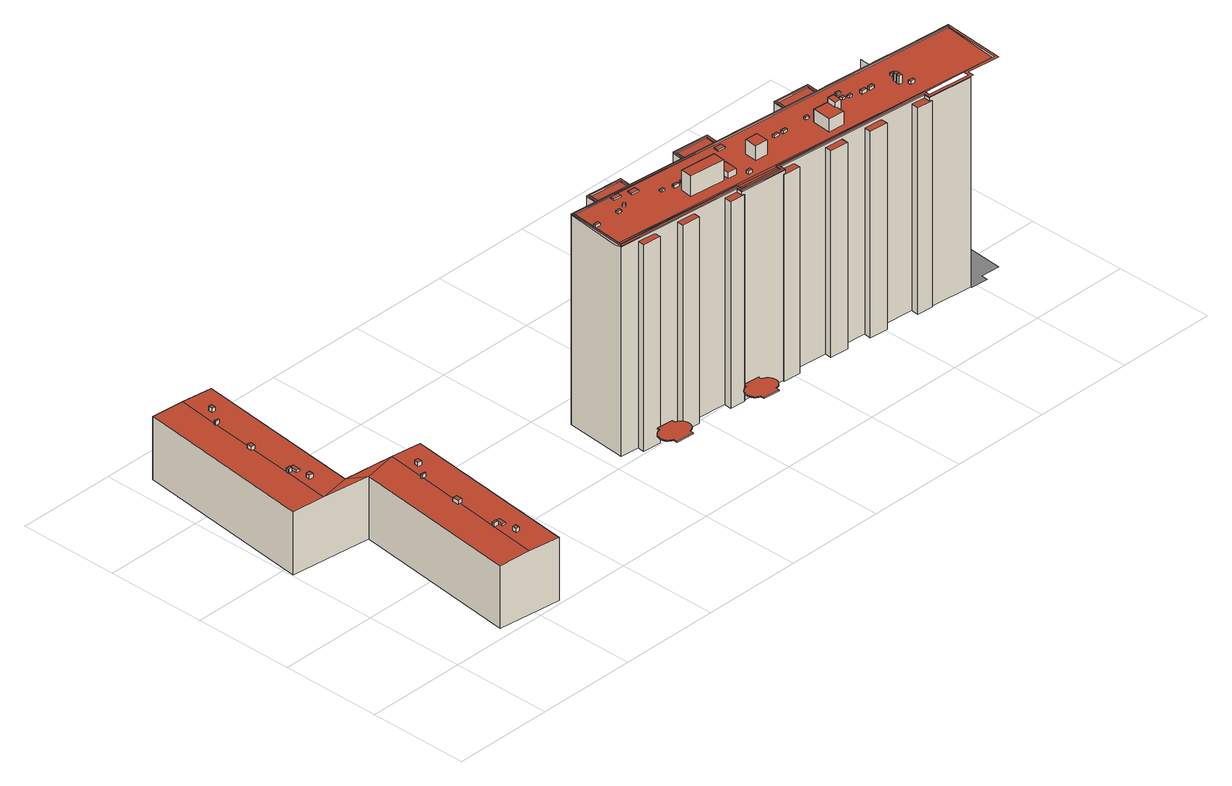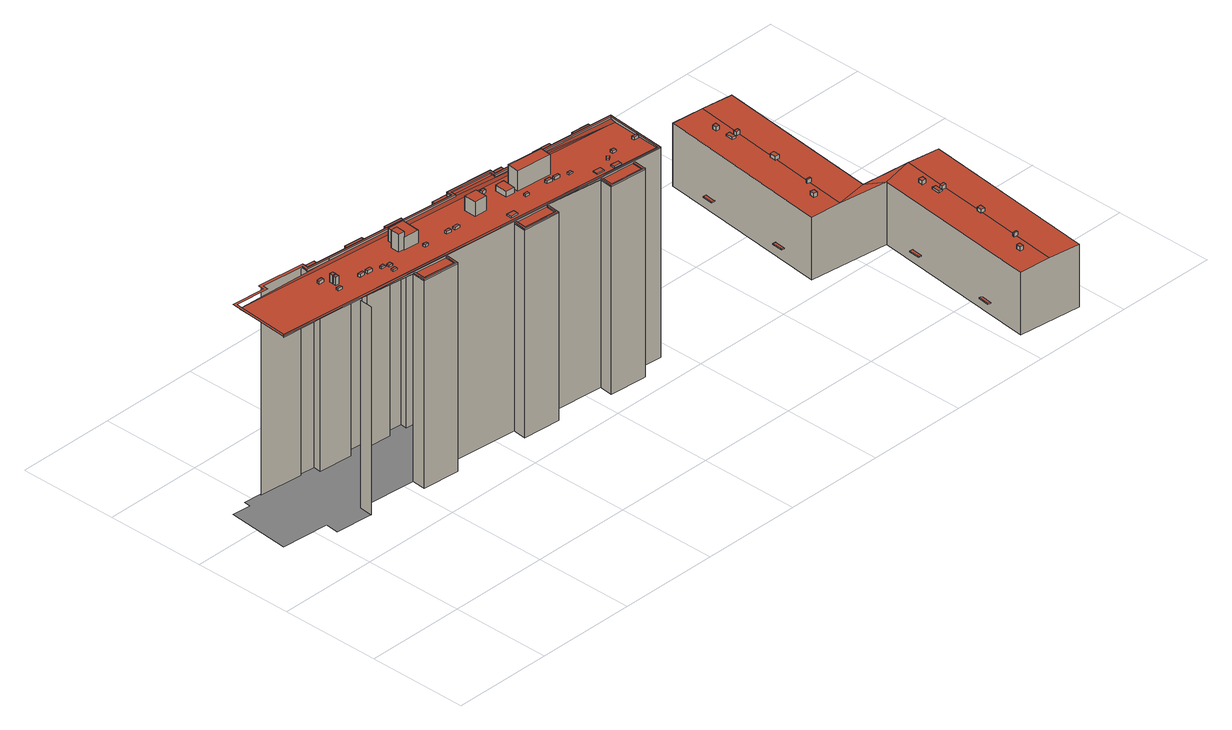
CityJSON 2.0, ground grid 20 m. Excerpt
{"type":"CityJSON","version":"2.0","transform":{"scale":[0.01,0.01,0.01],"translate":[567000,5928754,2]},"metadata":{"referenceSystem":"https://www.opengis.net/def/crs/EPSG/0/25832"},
"CityObjects":{
"building1":{"type":"Building","attributes":{"Grundfläche 2D":"930.406721","Grundhöhe NN":"2.456"},"children":["building1-1","building1-2","building1-3","building1-4","building1-5","building1-6","building1-7","building1-8","building1-9","building1-10","building1-11","building1-12","building1-13","building1-14","building1-15","building1-16"],"geometry":[{"type":"Solid","lod":"3","boundaries":[[[[0,1,2,3,4,5,6,7]],[[3,2,1,0,7,6,8,9]],[[10,4,3]],[[11,4,10]],[[12,13,14,15,11,10,16,17]],[[18,11,15,14,13,12,17,19]],[[8,6,5,20,21]],[[9,8,21,22]],[[10,3,9,22,23]],[[16,10,23,24]],[[19,17,16,24,25]],[[18,19,25,26]],[[4,11,18,26,27]],[[5,4,27,20]],[[27,26,25,24,23,22,21,20]]]],"semantics":{"surfaces":[{"type":"RoofSurface"},{"type":"WallSurface"},{"type":"GroundSurface"}],"values":[[0,0,0,0,0,0,1,1,1,1,1,1,1,1,2]]}}]},
"building1-1":{"type":"BuildingInstallation","parents":["building1"],"geometry":[{"type":"MultiSurface","lod":"3","boundaries":[[[28,29,30,31]],[[29,28,32,33]],[[33,34,30,29]],[[34,35,31,30]],[[35,32,28,31]]],"semantics":{"surfaces":[{"type":"RoofSurface"},{"type":"WallSurface"}],"values":[0,1,1,1,1]}}]},
"building1-2":{"type":"BuildingInstallation","parents":["building1"],"geometry":[{"type":"MultiSurface","lod":"3","boundaries":[[[36,37,38,39]],[[39,38,40,41]],[[36,39,41,42]],[[37,36,42,43]],[[38,37,43,40]]],"semantics":{"surfaces":[{"type":"RoofSurface"},{"type":"WallSurface"}],"values":[0,1,1,1,1]}}]},
"building1-3":{"type":"BuildingInstallation","parents":["building1"],"geometry":[{"type":"MultiSurface","lod":"3","boundaries":[[[44,45,46,47,48,49]],[[47,46,50,51]],[[49,48,47,51,1,52]],[[44,49,52,53]],[[53,2,45,44]],[[2,50,46,45]]],"semantics":{"surfaces":[{"type":"RoofSurface"},{"type":"WallSurface"}],"values":[0,1,1,1,1,1]}}]},
"building1-4":{"type":"BuildingInstallation","parents":["building1"],"geometry":[{"type":"MultiSurface","lod":"3","boundaries":[[[54,55,56,57]],[[54,57,58,59]],[[59,60,55,54]],[[56,55,60,61]],[[61,58,57,56]]],"semantics":{"surfaces":[{"type":"RoofSurface"},{"type":"WallSurface"}],"values":[0,1,1,1,1]}}]},
"building1-5":{"type":"BuildingInstallation","parents":["building1"],"geometry":[{"type":"MultiSurface","lod":"3","boundaries":[[[62,63,64,65]],[[65,64,66,67]],[[67,13,62,65]],[[13,68,63,62]],[[68,66,64,63]]],"semantics":{"surfaces":[{"type":"RoofSurface"},{"type":"WallSurface"}],"values":[0,1,1,1,1]}}]},
"building1-6":{"type":"BuildingInstallation","parents":["building1"],"geometry":[{"type":"MultiSurface","lod":"3","boundaries":[[[69,70,71,72]],[[72,71,73,74]],[[69,72,74,75]],[[70,69,75,76]],[[71,70,76,73]]],"semantics":{"surfaces":[{"type":"RoofSurface"},{"type":"WallSurface"}],"values":[0,1,1,1,1]}}]},
"building1-7":{"type":"BuildingInstallation","parents":["building1"],"geometry":[{"type":"MultiSurface","lod":"3","boundaries":[[[77,78,79,80]],[[78,77,81,82]],[[83,84,79,78,82]],[[80,79,84,85]],[[85,86,81,77,80]]],"semantics":{"surfaces":[{"type":"RoofSurface"},{"type":"WallSurface"}],"values":[0,1,1,1,1]}}]},
"building1-8":{"type":"BuildingInstallation","parents":["building1"],"geometry":[{"type":"MultiSurface","lod":"3","boundaries":[[[87,88,89,90,91]],[[89,88,92,93]],[[15,94,90,89,93]],[[91,90,94,95]],[[92,88,87,91,95,14]]],"semantics":{"surfaces":[{"type":"RoofSurface"},{"type":"WallSurface"}],"values":[0,1,1,1,1]}}]},
"building1-9":{"type":"BuildingInstallation","parents":["building1"],"geometry":[{"type":"MultiSurface","lod":"3","boundaries":[[[96,97,98,99]],[[99,98,100,101]],[[96,99,101,102]],[[97,96,102,103]],[[98,97,103,100]]],"semantics":{"surfaces":[{"type":"RoofSurface"},{"type":"WallSurface"}],"values":[0,1,1,1,1]}}]},
"building1-10":{"type":"BuildingInstallation","parents":["building1"],"geometry":[{"type":"MultiSurface","lod":"3","boundaries":[[[104,105,106,107]],[[108,109,110,105,104]],[[106,105,110,111]],[[111,7,112,107,106]],[[112,108,104,107]]],"semantics":{"surfaces":[{"type":"RoofSurface"},{"type":"WallSurface"}],"values":[0,1,1,1,1]}}]},
"building1-11":{"type":"BuildingInstallation","parents":["building1"],"geometry":[{"type":"MultiSurface","lod":"3","boundaries":[[[113,114,115,116,117]],[[115,114,113,118,0,119]],[[119,120,116,115]],[[121,117,116,120,122]],[[113,117,121,118]]],"semantics":{"surfaces":[{"type":"RoofSurface"},{"type":"WallSurface"}],"values":[0,1,1,1,1]}}]},
"building1-12":{"type":"BuildingInstallation","parents":["building1"],"geometry":[{"type":"MultiSurface","lod":"3","boundaries":[[[123,124,125,126]],[[126,125,127,128]],[[128,129,123,126]],[[129,130,124,123]],[[125,124,130,127]]],"semantics":{"surfaces":[{"type":"RoofSurface"},{"type":"WallSurface"}],"values":[0,1,1,1,1]}}]},
"building1-13":{"type":"BuildingInstallation","parents":["building1"],"geometry":[{"type":"MultiSurface","lod":"3","boundaries":[[[131,132,133,134]],[[135,136,133,132]],[[137,135,132,131]],[[136,138,134,133]],[[138,137,131,134]],[[135,137,138,136]]],"semantics":{"surfaces":[{"type":"RoofSurface"},{"type":"WallSurface"},{"type":"OuterCeilingSurface"}],"values":[0,1,1,1,1,2]}}]},
"building1-14":{"type":"BuildingInstallation","parents":["building1"],"geometry":[{"type":"MultiSurface","lod":"3","boundaries":[[[139,140,141,142]],[[143,144,141,140]],[[144,145,142,141]],[[145,146,139,142]],[[146,143,140,139]],[[143,146,145,144]]],"semantics":{"surfaces":[{"type":"RoofSurface"},{"type":"WallSurface"},{"type":"OuterCeilingSurface"}],"values":[0,1,1,1,1,2]}}]},
"building1-15":{"type":"BuildingInstallation","parents":["building1"],"geometry":[{"type":"MultiSurface","lod":"3","boundaries":[[[147,148,149,150]],[[151,152,150,149]],[[152,153,147,150]],[[153,154,148,147]],[[154,151,149,148]],[[154,153,152,151]]],"semantics":{"surfaces":[{"type":"RoofSurface"},{"type":"WallSurface"},{"type":"OuterCeilingSurface"}],"values":[0,1,1,1,1,2]}}]},
"building1-16":{"type":"BuildingInstallation","parents":["building1"],"geometry":[{"type":"MultiSurface","lod":"3","boundaries":[[[155,156,157,158]],[[159,160,158,157]],[[161,159,157,156]],[[160,162,155,158]],[[162,161,156,155]],[[161,162,160,159]]],"semantics":{"surfaces":[{"type":"RoofSurface"},{"type":"WallSurface"},{"type":"OuterCeilingSurface"}],"values":[0,1,1,1,1,2]}}]},
"building2":{"type":"Building","attributes":{"Grundfläche 2D":"1191.054651","Grundhöhe NN":"2.929"},"children":["building2-1","building2-2","building2-3","building2-4","building2-5","building2-6","building2-7","building2-8","building2-9","building2-10","building2-11","building2-12","building2-13","building2-14","building2-15","building2-16","building2-17","building2-18","building2-19","building2-20","building2-21","building2-22","building2-23","building2-24","building2-25","building2-26","building2-27","building2-28","building2-29","building2-30","building2-31"],"geometry":[{"type":"MultiSurface","lod":"3","boundaries":[[[163,164,165,166,167]],[[168,165,164,163,169]],[[170,171,172,173,174]],[[175,176,177,178]],[[179,175,178,180]],[[181,176,175,179]],[[181,179,180,182]],[[183,171,170,184,185]],[[170,174,186,185,184]],[[163,187,188,169]],[[189,173,172]],[[190,191,192,193,194,195]],[[176,181,182,196,197,198,199,200,201,202,187,163,167,177]],[[203,197,196,204]],[[191,190,166,165,205,206,207]],[[183,185,208]],[[203,209,198,197]],[[209,203,204,210]],[[194,193,211,212,213,214]],[[215,212,211,193,192,191,207,206]],[[198,209,210,199]],[[216,185,186,217]],[[208,185,216]],[[208,216,217,218]],[[189,219,173]],[[212,215,220,213]],[[208,221,222,223,224,183]],[[225,226,227,228]],[[205,215,206]],[[229,201,200,230]],[[221,208,218,231]],[[226,232,233,227]],[[234,225,228,235]],[[236,229,230,237,238,239]],[[236,240,241,242,243,244,202,201,229]],[[226,225,234,232]],[[187,202,244,245]],[[246,240,236,239,238,237,247,248]],[[187,245,249,188]],[[250,241,240,246,248,247,251,252]],[[242,241,250,252,251,253,254,243]],[[255,256,222,257]],[[222,258,259,257]],[[221,258,222]],[[231,259,258,221]],[[245,260,261,262,263,264,265,249]],[[232,234,235,233]],[[266,267,268,269,262,261,260,245,244,243,254]],[[270,271,223,222,256]],[[272,273,274,275]],[[270,256,255,276]],[[273,277,278,274]],[[279,268,267,280]],[[276,281,271,270]],[[281,282,223,271]],[[283,224,223,282,284,285]],[[286,287,277,273,272,288,289]],[[262,290,291,263]],[[262,269,292,290]],[[293,292,269,268,279,294]],[[294,279,280,295]],[[296,297,298,219,189,172,171,183],[233,235,228,227],[299,300,301,302,303,304,305,306]],[[293,294,295,307]],[[278,277,287,286,308,309]],[[310,311,312,313,314,315,316,168,169,174,173]],[[317,318,308,286,289,288,272,275,220,215,205,319,320,321,322]],[[323,296,183,224,283]],[[324,325,326,327,328,329,330,331,332,333,334,335,336,337,338,339,340,341,342,343,344,345,346,347,348,349,350,351,352,353,307,295,280,267,266,254,253,251,247,237,230,200,199,210,204,196,182,180,178,177,167,166,190,195,194,214,213,220,275,274,278,309,308,318,354,355,356,357]],[[358,359,353,352]],[[350,349,360,361,362,363,364,358,352,351]],[[359,358,364,363,362,365,366]],[[290,367,368,291]],[[349,348,347,366,365,362,361,360]],[[306,305,369,370]],[[307,353,359,366,347,346,371,372,343,342,373,374,367,290,292,293]],[[305,304,375,369]],[[323,283,285,376]],[[317,377,354,318]],[[299,306,370,378]],[[378,370,369,375,379,380,381,382]],[[265,264,263,291,368,383,384,385,386,387,388,389,390,391,311,310,392,393,394,395,396,397,398,399,400,401,402,403,404,405,376,285,284,282,281,276,255,257,259,231,218,217,186,174,169,188,249]],[[304,303,379,375]],[[406,371,346,345]],[[300,299,378,382]],[[406,407,372,371]],[[407,406,345,344]],[[408,409,320,319,205,165,168,316,315,314,313,312,311,410]],[[377,411,355,354]],[[412,413,411,377,317,322,321]],[[372,407,344,343]],[[355,411,413,412,357,356]],[[173,219,298,310]],[[320,412,321]],[[376,405,414,323]],[[415,323,414]],[[416,373,342,341]],[[414,405,404,403,417,415]],[[418,419,420,421,422,374,373,416]],[[423,418,416,341,340,424]],[[425,426,367,374,422,421]],[[425,384,383,368,367,426]],[[419,418,423,424,340,339,338,420]],[[427,428,417,403,402,401,400,399,429,430]],[[337,336,431,432,433,425,421,420,338]],[[434,435,325,324]]],"semantics":{"surfaces":[{"type":"WallSurface"},{"type":"RoofSurface"},{"type":"GroundSurface"}],"values":[0,0,0,0,0,1,0,1,0,0,0,0,0,0,0,1,1,0,0,1,0,0,1,0,0,0,1,0,0,0,0,0,0,0,1,1,0,0,0,0,0,0,0,1,0,0,0,0,1,0,0,0,0,0,0,0,1,0,0,1,0,1,0,0,1,0,1,2,0,0,1,0,0,0,0,0,0,0,0,1,1,0,0,0,1,0,0,0,1,0,0,0,0,0,1,0,0,1,0,0,0,0,0,0,0]}}]},
"building2-1":{"type":"BuildingInstallation","parents":["building2"],"geometry":[{"type":"MultiSurface","lod":"3","boundaries":[[[436,437,438,439]],[[439,438,440,441]],[[436,439,441,442]],[[437,436,442,443]],[[438,437,443,440]]],"semantics":{"surfaces":[{"type":"RoofSurface"},{"type":"WallSurface"}],"values":[0,1,1,1,1]}}]},
"building2-2":{"type":"BuildingInstallation","parents":["building2"],"geometry":[{"type":"MultiSurface","lod":"3","boundaries":[[[444,445,446,447,448,449,450,451,452,453,454,455,456,457,458,459,460,461,462,463,464,465,466,467,468,469,470,471,472,473,474,475,476,477,478,479,480,481,482,483,484,485,486,487,488,489,490,491,492,493,494,495,496,497,498,499,500,501,502,503,504,505,506,507,508,509,510,511,512,513,514,515,516,517,518,519,520,521]],[[449,448,522,523]],[[450,449,523,524]],[[451,450,524,525]],[[452,451,525,526]],[[453,452,526,527]],[[454,453,527,528]],[[455,454,528,529]],[[456,455,529,530]],[[457,456,530,531]],[[458,457,531,532]],[[459,458,532,533]],[[460,459,533,534]],[[461,460,534,535]],[[462,461,535,536]],[[463,462,536,537]],[[464,463,537,538]],[[465,464,538,539]],[[466,465,539,540]],[[467,466,540,541]],[[468,467,541,542]],[[469,468,542,543]],[[470,469,543,544]],[[471,470,544,545]],[[472,471,545,546]],[[473,472,546,547]],[[474,473,547,548]],[[475,474,548,549]],[[476,475,549,550]],[[477,476,550,551]],[[478,477,551,552]],[[479,478,552,553]],[[480,479,553,554]],[[481,480,554,555]],[[482,481,555,556]],[[483,482,556,557]],[[484,483,557,558]],[[485,484,558,559]],[[486,485,559,560]],[[487,486,560,561]],[[488,487,561,562]],[[489,488,562,563]],[[490,489,563,564]],[[491,490,564,565]],[[492,491,565,566]],[[493,492,566,567]],[[494,493,567,568]],[[495,494,568,569]],[[496,495,569,570]],[[497,496,570,571]],[[498,497,571,572]],[[499,498,572,573]],[[500,499,573,574]],[[501,500,574,575]],[[502,501,575,576]],[[503,502,576,577]],[[504,503,577,578]],[[505,504,578,579]],[[506,505,579,580]],[[507,506,580,581]],[[508,507,581,582]],[[509,508,582,583]],[[510,509,583,584]],[[511,510,584,585]],[[512,511,585,586]],[[513,512,586,587]],[[514,513,587,588]],[[515,514,588,589]],[[516,515,589,590]],[[517,516,590,591]],[[518,517,591,592]],[[519,518,592,593]],[[520,519,593,594]],[[521,520,594,595]],[[444,521,595,596]],[[445,444,596,597]],[[446,445,597,598]],[[448,447,599,522]],[[447,446,598,599]],[[589,588,587,586,585,584,583,582,581,580,579,578,577,576,575,574,573,572,571,570,569,568,567,566,565,564,563,562,561,560,559,558,557,556,555,554,553,552,551,550,549,548,547,546,545,544,543,542,541,540,539,538,537,536,535,534,533,532,531,530,529,528,527,526,525,524,523,522,599,598,597,596,595,594,593,592,591,590]]],"semantics":{"surfaces":[{"type":"RoofSurface"},{"type":"WallSurface"},{"type":"OuterCeilingSurface"}],"values":[0,1,1,1,1,1,1,1,1,1,1,1,1,1,1,1,1,1,1,1,1,1,1,1,1,1,1,1,1,1,1,1,1,1,1,1,1,1,1,1,1,1,1,1,1,1,1,1,1,1,1,1,1,1,1,1,1,1,1,1,1,1,1,1,1,1,1,1,1,1,1,1,1,1,1,1,1,1,1,2]}}]},
"building2-3":{"type":"BuildingInstallation","parents":["building2"],"geometry":[{"type":"MultiSurface","lod":"3","boundaries":[[[600,601,602,603]],[[603,602,604,605]],[[600,603,605,606]],[[601,600,606,607]],[[602,601,607,604]]],"semantics":{"surfaces":[{"type":"RoofSurface"},{"type":"WallSurface"}],"values":[0,1,1,1,1]}}]},
"building2-4":{"type":"BuildingInstallation","parents":["building2"],"geometry":[{"type":"MultiSurface","lod":"3","boundaries":[[[608,609,610,611]],[[611,610,612,613]],[[608,611,613,614]],[[609,608,614,615]],[[610,609,615,612]]],"semantics":{"surfaces":[{"type":"RoofSurface"},{"type":"WallSurface"}],"values":[0,1,1,1,1]}}]},
"building2-5":{"type":"BuildingInstallation","parents":["building2"],"geometry":[{"type":"MultiSurface","lod":"3","boundaries":[[[616,617,618,619]],[[619,618,620,621]],[[616,619,621,622]],[[617,616,622,623]],[[618,617,623,620]]],"semantics":{"surfaces":[{"type":"RoofSurface"},{"type":"WallSurface"}],"values":[0,1,1,1,1]}}]},
"building2-6":{"type":"BuildingInstallation","parents":["building2"],"geometry":[{"type":"MultiSurface","lod":"3","boundaries":[[[624,625,626,627,628,629,630,631,632,633]],[[212,629,628,215]],[[212,211,193,631,630,629]],[[193,192,191,633,632,631]],[[207,624,633,191]],[[207,634,625,624]],[[626,625,634,635]],[[635,206,627,626]],[[215,628,627,206]]],"semantics":{"surfaces":[{"type":"RoofSurface"},{"type":"WallSurface"}],"values":[0,1,1,1,1,1,1,1,1]}}]},
"building2-7":{"type":"BuildingInstallation","parents":["building2"],"geometry":[{"type":"MultiSurface","lod":"3","boundaries":[[[636,637,638,639]],[[639,638,640,641]],[[641,642,636,639]],[[642,643,637,636]],[[638,637,643,640]]],"semantics":{"surfaces":[{"type":"RoofSurface"},{"type":"WallSurface"}],"values":[0,1,1,1,1]}}]},
"building2-8":{"type":"BuildingInstallation","parents":["building2"],"geometry":[{"type":"MultiSurface","lod":"3","boundaries":[[[644,645,646,647]],[[648,649,647,646]],[[644,647,649,650]],[[645,644,650,651]],[[651,648,646,645]]],"semantics":{"surfaces":[{"type":"RoofSurface"},{"type":"WallSurface"}],"values":[0,1,1,1,1]}}]},
"building2-9":{"type":"BuildingInstallation","parents":["building2"],"geometry":[{"type":"MultiSurface","lod":"3","boundaries":[[[652,653,654,655]],[[656,657,655,654]],[[652,655,657,658]],[[653,652,658,659]],[[659,656,654,653]]],"semantics":{"surfaces":[{"type":"RoofSurface"},{"type":"WallSurface"}],"values":[0,1,1,1,1]}}]},
"building2-10":{"type":"BuildingInstallation","parents":["building2"],"geometry":[{"type":"MultiSurface","lod":"3","boundaries":[[[660,661,662,663,664,665]],[[662,661,666,667]],[[663,662,667,668]],[[664,663,668,669]],[[665,664,669,670]],[[660,665,670,671]],[[661,660,671,666]]],"semantics":{"surfaces":[{"type":"RoofSurface"},{"type":"WallSurface"}],"values":[0,1,1,1,1,1,1]}}]},
"building2-11":{"type":"BuildingInstallation","parents":["building2"],"geometry":[{"type":"MultiSurface","lod":"3","boundaries":[[[672,673,250,246,239,674,675,676,677,678,679,680,681,682,683,684,685,686,687,688,689,690,691,692,693,694,695,696,697,698,699,700,701,702,703,704,705,706,707,708,709,710,711,712,713,714,715,716,717,718,719,720,721,722,723,724,725,726,727,728,729,730,731,732,733,734,735,736,737,738,739,740,741,742,743,744,745,746,747,748,749,750,751,752,753,754,755,756,757,758,759,760,761,762]],[[713,712,763,764]],[[714,713,764,765]],[[673,766,252,250]],[[250,252,248,246]],[[239,246,248,238]],[[673,672,762,767,768,766]],[[674,239,238,769]],[[675,674,769,770]],[[676,675,770,771]],[[677,676,771,772]],[[678,677,772,773]],[[679,678,773,774]],[[680,679,774,775]],[[681,680,775,776]],[[682,681,776,777]],[[683,682,777,778]],[[684,683,778,779]],[[685,684,779,780]],[[686,685,780,781]],[[687,686,781,782]],[[688,687,782,783]],[[689,688,783,784]],[[690,689,784,785]],[[691,690,785,786]],[[692,691,786,787]],[[693,692,787,788]],[[694,693,788,789]],[[695,694,789,790]],[[696,695,790,791]],[[697,696,791,792]],[[698,697,792,793]],[[699,698,793,794]],[[700,699,794,795]],[[701,700,795,796]],[[702,701,796,797]],[[703,702,797,798]],[[704,703,798,799]],[[705,704,799,800]],[[706,705,800,801]],[[707,706,801,802]],[[708,707,802,803]],[[709,708,803,804]],[[710,709,804,805]],[[711,710,805,806]],[[712,711,806,763]],[[715,714,765,807]],[[716,715,807,808]],[[717,716,808,809]],[[718,717,809,810]],[[719,718,810,811]],[[720,719,811,812]],[[721,720,812,813]],[[722,721,813,814]],[[723,722,814,815]],[[724,723,815,816]],[[725,724,816,817]],[[726,725,817,818]],[[727,726,818,819]],[[728,727,819,820]],[[729,728,820,821]],[[730,729,821,822]],[[731,730,822,823]],[[732,731,823,824]],[[733,732,824,825]],[[734,733,825,826]],[[735,734,826,827]],[[736,735,827,828]],[[737,736,828,829]],[[738,737,829,830]],[[739,738,830,831]],[[740,739,831,832]],[[741,740,832,833]],[[742,741,833,834]],[[743,742,834,835]],[[744,743,835,836]],[[745,744,836,837]],[[746,745,837,838]],[[747,746,838,839]],[[748,747,839,840]],[[749,748,840,841]],[[750,749,841,842]],[[751,750,842,843]],[[752,751,843,844]],[[753,752,844,845]],[[754,753,845,846]],[[755,754,846,847]],[[756,755,847,848]],[[757,756,848,849]],[[758,757,849,850]],[[759,758,850,851]],[[760,759,851,852]],[[761,760,852,853]],[[762,761,853,767]],[[846,845,844,843,842,841,840,839,838,837,836,835,834,833,832,831,830,829,828,827,826,825,824,823,822,821,820,819,818,817,816,815,814,813,812,811,810,809,808,807,765,764,763,806,805,804,803,802,801,800,799,798,797,796,795,794,793,792,791,790,789,788,787,786,785,784,783,782,781,780,779,778,777,776,775,774,773,772,771,770,769,238,248,252,766,768,767,853,852,851,850,849,848,847]]],"semantics":{"surfaces":[{"type":"RoofSurface"},{"type":"WallSurface"},{"type":"OuterCeilingSurface"}],"values":[0,1,1,1,1,1,1,1,1,1,1,1,1,1,1,1,1,1,1,1,1,1,1,1,1,1,1,1,1,1,1,1,1,1,1,1,1,1,1,1,1,1,1,1,1,1,1,1,1,1,1,1,1,1,1,1,1,1,1,1,1,1,1,1,1,1,1,1,1,1,1,1,1,1,1,1,1,1,1,1,1,1,1,1,1,1,1,1,1,1,1,1,1,1,2]}}]},
"building2-12":{"type":"BuildingInstallation","parents":["building2"],"geometry":[{"type":"MultiSurface","lod":"3","boundaries":[[[854,855,856,857]],[[857,856,858,859]],[[854,857,859,860]],[[855,854,860,861]],[[856,855,861,858]]],"semantics":{"surfaces":[{"type":"RoofSurface"},{"type":"WallSurface"}],"values":[0,1,1,1,1]}}]},
"building2-13":{"type":"BuildingInstallation","parents":["building2"],"geometry":[{"type":"MultiSurface","lod":"3","boundaries":[[[862,863,864,865]],[[865,864,866,867]],[[862,865,867,868]],[[863,862,868,869]],[[864,863,869,866]]],"semantics":{"surfaces":[{"type":"RoofSurface"},{"type":"WallSurface"}],"values":[0,1,1,1,1]}}]},
"building2-14":{"type":"BuildingInstallation","parents":["building2"],"geometry":[{"type":"MultiSurface","lod":"3","boundaries":[[[870,871,872,873]],[[873,872,874,875]],[[870,873,875,876]],[[871,870,876,877]],[[872,871,877,874]]],"semantics":{"surfaces":[{"type":"RoofSurface"},{"type":"WallSurface"}],"values":[0,1,1,1,1]}}]},
"building2-15":{"type":"BuildingInstallation","parents":["building2"],"geometry":[{"type":"MultiSurface","lod":"3","boundaries":[[[878,879,880,881,882,883,884,885,886]],[[286,287,277,882,881,880]],[[277,273,883,882]],[[273,272,884,883]],[[288,885,884,272]],[[288,887,886,885]],[[878,886,887,888]],[[888,289,879,878]],[[286,880,879,289]]],"semantics":{"surfaces":[{"type":"RoofSurface"},{"type":"WallSurface"}],"values":[0,1,1,1,1,1,1,1,1]}}]},
"building2-16":{"type":"BuildingInstallation","parents":["building2"],"geometry":[{"type":"MultiSurface","lod":"3","boundaries":[[[889,890,891,892]],[[892,891,893,894]],[[889,892,894,895]],[[890,889,895,896]],[[891,890,896,893]]],"semantics":{"surfaces":[{"type":"RoofSurface"},{"type":"WallSurface"}],"values":[0,1,1,1,1]}}]},
"building2-17":{"type":"BuildingInstallation","parents":["building2"],"geometry":[{"type":"MultiSurface","lod":"3","boundaries":[[[897,898,899,900]],[[900,899,901,902]],[[897,900,902,903]],[[898,897,903,904]],[[899,898,904,901]]],"semantics":{"surfaces":[{"type":"RoofSurface"},{"type":"WallSurface"}],"values":[0,1,1,1,1]}}]},
"building2-18":{"type":"BuildingInstallation","parents":["building2"],"geometry":[{"type":"MultiSurface","lod":"3","boundaries":[[[905,906,907,908]],[[908,907,909,910]],[[905,908,910,911]],[[906,905,911,912]],[[907,906,912,909]]],"semantics":{"surfaces":[{"type":"RoofSurface"},{"type":"WallSurface"}],"values":[0,1,1,1,1]}}]},
"building2-19":{"type":"BuildingInstallation","parents":["building2"],"geometry":[{"type":"MultiSurface","lod":"3","boundaries":[[[913,914,915,916]],[[916,915,917,918]],[[913,916,918,919]],[[914,913,919,920]],[[915,914,920,917]]],"semantics":{"surfaces":[{"type":"RoofSurface"},{"type":"WallSurface"}],"values":[0,1,1,1,1]}}]},
"building2-20":{"type":"BuildingInstallation","parents":["building2"],"geometry":[{"type":"MultiSurface","lod":"3","boundaries":[[[921,922,923,924]],[[924,923,925,926]],[[921,924,926,927]],[[922,921,927,928]],[[923,922,928,925]]],"semantics":{"surfaces":[{"type":"RoofSurface"},{"type":"WallSurface"}],"values":[0,1,1,1,1]}}]},
"building2-21":{"type":"BuildingInstallation","parents":["building2"],"geometry":[{"type":"MultiSurface","lod":"3","boundaries":[[[929,930,931,932,933,934]],[[300,382,381,932,931,930,935]],[[381,380,933,932]],[[380,379,303,936,929,934,933]],[[936,935,930,929]]],"semantics":{"surfaces":[{"type":"RoofSurface"},{"type":"WallSurface"}],"values":[0,1,1,1,1]}}]},
"building2-22":{"type":"BuildingInstallation","parents":["building2"],"geometry":[{"type":"MultiSurface","lod":"3","boundaries":[[[937,938,939,940,941,942,943,944,945]],[[412,413,411,942,941,940]],[[411,377,943,942]],[[377,317,944,943]],[[322,945,944,317]],[[322,946,937,945]],[[938,937,946,947]],[[947,321,939,938]],[[412,940,939,321]]],"semantics":{"surfaces":[{"type":"RoofSurface"},{"type":"WallSurface"}],"values":[0,1,1,1,1,1,1,1,1]}}]},
"building2-23":{"type":"BuildingInstallation","parents":["building2"],"geometry":[{"type":"MultiSurface","lod":"3","boundaries":[[[948,949,950,951]],[[949,948,952,953]],[[951,950,954,955]],[[948,951,955,952]],[[950,949,953,954]]],"semantics":{"surfaces":[{"type":"RoofSurface"},{"type":"WallSurface"}],"values":[0,1,1,1,1]}}]},
"building2-24":{"type":"BuildingInstallation","parents":["building2"],"geometry":[{"type":"MultiSurface","lod":"3","boundaries":[[[956,957,958,959]],[[960,961,959,958]],[[961,962,956,959]],[[957,956,962,963]],[[958,957,963,960]]],"semantics":{"surfaces":[{"type":"RoofSurface"},{"type":"WallSurface"}],"values":[0,1,1,1,1]}}]},
"building2-25":{"type":"BuildingInstallation","parents":["building2"],"geometry":[{"type":"MultiSurface","lod":"3","boundaries":[[[964,965,966,967]],[[967,966,968,969]],[[964,967,969,970]],[[965,964,970,971]],[[966,965,971,968]]],"semantics":{"surfaces":[{"type":"RoofSurface"},{"type":"WallSurface"}],"values":[0,1,1,1,1]}}]},
"building2-26":{"type":"BuildingInstallation","parents":["building2"],"geometry":[{"type":"MultiSurface","lod":"3","boundaries":[[[972,973,974,975,976]],[[977,974,973,972,978,979]],[[975,974,977,980]],[[976,975,980,981]],[[972,976,981,978]]],"semantics":{"surfaces":[{"type":"RoofSurface"},{"type":"WallSurface"}],"values":[0,1,1,1,1]}}]},
"building2-27":{"type":"BuildingInstallation","parents":["building2"],"geometry":[{"type":"MultiSurface","lod":"3","boundaries":[[[982,983,984,985,986]],[[984,983,987,988]],[[985,984,988,989]],[[989,990,991,982,986,985]],[[991,987,983,982]]],"semantics":{"surfaces":[{"type":"RoofSurface"},{"type":"WallSurface"}],"values":[0,1,1,1,1]}}]},
"building2-28":{"type":"BuildingInstallation","parents":["building2"],"geometry":[{"type":"MultiSurface","lod":"3","boundaries":[[[992,993,994,995]],[[995,994,996,997]],[[992,995,997,998]],[[993,992,998,999]],[[994,993,999,996]]],"semantics":{"surfaces":[{"type":"RoofSurface"},{"type":"WallSurface"}],"values":[0,1,1,1,1]}}]},
"building2-29":{"type":"BuildingInstallation","parents":["building2"],"geometry":[{"type":"MultiSurface","lod":"3","boundaries":[[[1000,1001,1002,1003]],[[1004,1005,1003,1002]],[[1000,1003,1005,1006]],[[1006,1007,1001,1000]],[[1002,1001,1007,1004]]],"semantics":{"surfaces":[{"type":"RoofSurface"},{"type":"WallSurface"}],"values":[0,1,1,1,1]}}]},
"building2-30":{"type":"BuildingInstallation","parents":["building2"],"geometry":[{"type":"MultiSurface","lod":"3","boundaries":[[[1008,1009,1010,1011]],[[1011,1010,1012,1013]],[[1008,1011,1013,1014]],[[1009,1008,1014,1015]],[[1010,1009,1015,1012]]],"semantics":{"surfaces":[{"type":"RoofSurface"},{"type":"WallSurface"}],"values":[0,1,1,1,1]}}]},
"building2-31":{"type":"BuildingInstallation","parents":["building2"],"geometry":[{"type":"MultiSurface","lod":"3","boundaries":[[[1016,1017,1018,1019]],[[1019,1018,1020,1021]],[[1016,1019,1021,1022]],[[1017,1016,1022,1023]],[[1018,1017,1023,1020]]],"semantics":{"surfaces":[{"type":"RoofSurface"},{"type":"WallSurface"}],"values":[0,1,1,1,1]}}]}
},
"vertices":[
[919,5619,1326],[811,4676,1326],[805,4620,1326],[702,3716,1326],[1340,3831,1312],[1735,7270,1312],[1114,7339,1326],[1019,6497,1326],[468,7412,1312],[51,3792,1312],[1669,3602,1312],[2340,3716,1326],[2013,1057,1326],[2019,1110,1326],[2239,2896,1326],[2244,2932,1326],[1273,219,1312],[1901,147,1326],[2954,3646,1312],[2543,73,1312],[1735,7270,46],[468,7412,46],[51,3792,46],[1669,3602,46],[1273,219,46],[2543,73,46],[2954,3646,46],[1340,3831,46],
[986,4538,1361],[1000,4691,1361],[923,4699,1361],[909,4545,1361],[986,4538,1322],[1000,4691,1322],[923,4699,1324],[909,4545,1324],
[1222,6764,1408],[1289,6758,1408],[1297,6845,1408],[1230,6851,1408],[1297,6845,1321],[1230,6851,1322],[1222,6764,1322],[1289,6758,1321],
[801,4621,1402],[805,4620,1402],[882,4614,1402],[887,4669,1402],[811,4676,1402],[805,4676,1402],[882,4614,1324],[887,4669,1324],[805,4676,1326],[801,4621,1326],
[2222,1130,1361],[2146,1136,1361],[2134,984,1361],[2210,978,1361],[2210,978,1322],[2222,1130,1322],[2146,1136,1323],[2134,984,1323],
[2019,1110,1404],[2016,1057,1404],[2101,1051,1404],[2105,1105,1404],[2101,1051,1324],[2105,1105,1324],[2016,1057,1326],
[2508,3188,1402],[2522,3276,1402],[2447,3288,1402],[2432,3200,1402],[2447,3288,1322],[2432,3200,1323],[2508,3188,1321],[2522,3276,1321],
[2087,2074,1402],[2078,1946,1402],[2165,1941,1402],[2173,2068,1402],[2087,2074,1325],[2078,1946,1325],[2121,1943,1326],[2165,1941,1325],[2173,2068,1325],[2136,2070,1326],
[2239,2896,1402],[2298,2890,1402],[2302,2925,1402],[2217,2935,1402],[2213,2899,1402],[2298,2890,1325],[2302,2925,1325],[2217,2935,1325],[2213,2899,1326],
[2217,677,1404],[2223,768,1404],[2155,773,1404],[2149,682,1404],[2155,773,1322],[2149,682,1322],[2217,677,1321],[2223,768,1321],
[988,6462,1402],[1070,6456,1402],[1073,6492,1402],[991,6499,1402],[988,6462,1325],[1014,6460,1326],[1070,6456,1325],[1073,6492,1325],[991,6499,1325],
[948,5615,1402],[919,5619,1402],[868,5625,1402],[856,5525,1402],[935,5514,1402],[948,5615,1325],[868,5625,1325],[856,5525,1325],[935,5514,1325],[908,5518,1326],
[919,4248,1402],[999,4238,1402],[1010,4328,1402],[930,4338,1402],[1010,4328,1321],[930,4338,1323],[919,4248,1323],[999,4238,1321],
[1711,6498,302],[1647,6505,302],[1621,6276,302],[1685,6269,302],[1647,6505,282],[1621,6276,282],[1711,6498,282],[1685,6269,282],
[1505,4713,302],[1442,4721,302],[1417,4499,302],[1479,4491,302],[1442,4721,282],[1417,4499,282],[1479,4491,282],[1505,4713,282],
[2707,921,322],[2732,1141,322],[2667,1148,322],[2642,929,322],[2667,1148,302],[2642,929,302],[2707,921,302],[2732,1141,302],
[2908,2712,322],[2933,2932,322],[2873,2939,322],[2848,2718,322],[2873,2939,302],[2848,2718,302],[2933,2932,302],[2908,2712,302],
[6257,2177,4317],[6271,2334,4285],[6370,3428,4317],[6370,3428,93],[6257,2177,93],[6370,3428,4335],[6257,2177,4335],[6302,2225,4307],[6311,2331,4285],[6405,3387,4316],[6405,3387,4335],[6302,2225,4335],[6627,2013,4256],[6638,2144,4256],[6638,2144,93],[6627,2013,93],[6995,1982,4256],[6995,1982,93],[7001,2113,4256],[7001,2113,93],[6372,2325,4285],[7124,2155,4306],[7993,2081,4306],[7993,2081,4335],[8817,1957,4317],[8817,1957,4335],[8770,3180,4316],[6948,3378,93],[6948,3378,4281],[6964,3606,4281],[6966,3641,4281],[6966,3641,93],[6964,3606,93],[7498,2070,93],[7498,2070,4256],[7869,2038,4256],[7869,2038,93],[8546,1980,93],[8546,1980,4256],[8817,1957,4256],[7486,1938,4256],[7486,1938,93],[8858,3211,4317],[7660,3316,4281],[6986,3375,4281],[7995,2081,4306],[7857,1906,4256],[7857,1906,93],[7005,3638,4281],[7723,3580,4281],[7723,3580,93],[7005,3638,93],[7699,3312,4281],[7994,2081,4306],[7994,2081,4335],[7995,2081,4335],[9495,3116,4316],[7699,3312,93],[8872,2006,4306],[8867,1952,4317],[9726,1877,4317],[9729,1913,4310],[8158,2382,4704],[8180,2619,4704],[8180,2619,4298],[8158,2382,4291],[8535,1833,4256],[8535,1833,93],[8872,2006,4335],[8899,2553,4704],[8899,2553,4298],[8877,2316,4704],[8877,2316,4291],[8842,1808,4256],[8842,1808,93],[8842,1808,406],[8842,1808,426],[8843,1808,4256],[8849,1808,4256],[8850,1819,4256],[8851,1834,4256],[8806,1838,4256],[8806,1838,4317],[8843,1808,426],[8843,1808,93],[8843,1808,406],[8806,1838,4335],[8849,1808,426],[8849,1808,93],[8849,1808,406],[8850,1819,93],[8851,1834,93],[8862,1884,4335],[8862,1884,4317],[8867,1952,4335],[8867,1953,4317],[8867,1953,4335],[8851,1834,4317],[8857,1833,4317],[9769,1752,4317],[9769,1752,4335],[8857,1833,4335],[8851,1834,4335],[8857,1833,93],[9723,1756,93],[9723,1756,4256],[9769,1752,4256],[9721,1805,4317],[9726,1876,4317],[8858,3211,4281],[8880,3478,4281],[8880,3478,93],[8858,3211,93],[9721,1805,4335],[9635,3413,4281],[9635,3413,93],[9720,1726,4256],[9720,1726,93],[9726,1876,4335],[9726,1877,4335],[9730,1924,4307],[9729,1913,4335],[9730,1924,4335],[9610,3145,4281],[9632,3375,4281],[8893,3208,4281],[9568,3149,4281],[9779,1872,4317],[9779,1872,4335],[9779,1872,4256],[10078,1846,4256],[10069,1701,4256],[10069,1701,93],[14529,1569,4285],[14567,1565,4285],[14662,2663,4316],[11454,2375,4300],[11453,2363,4300],[11438,2364,4300],[11422,2178,4294],[11446,2176,4294],[11433,1993,4289],[11108,2017,4289],[11142,2401,4300],[10078,1846,93],[9610,3145,93],[9632,3375,93],[14662,2663,4335],[14705,2700,4335],[13752,2783,4335],[13038,2845,4335],[13002,2849,4335],[8893,3208,4335],[8858,3211,4335],[11089,3016,4281],[11089,3016,93],[8893,3208,4317],[13002,2849,4317],[11801,2954,4281],[11126,3012,4281],[12528,1684,4302],[13002,2849,93],[13022,3113,93],[13058,3110,93],[13774,3046,93],[13752,2783,93],[14705,2700,93],[14597,1449,93],[14219,1480,93],[14208,1334,93],[13858,1367,93],[13860,1388,93],[13860,1389,93],[13859,1389,93],[12997,1469,93],[12991,1470,93],[12990,1458,93],[12988,1441,93],[12672,1468,93],[12683,1618,93],[12009,1677,93],[11998,1537,93],[11630,1570,93],[11642,1709,93],[11140,1753,93],[11134,1620,93],[11133,1617,93],[11064,1623,93],[11047,1624,93],[10763,1648,93],[10775,1785,93],[11111,3282,93],[11858,3218,93],[11856,3181,93],[11840,2950,93],[10763,1648,4256],[10775,1785,4256],[11133,1617,406],[11133,1617,426],[11133,1617,4256],[11064,1623,4256],[11047,1624,4256],[11134,1620,4256],[11140,1753,4256],[12958,1594,4317],[12958,1594,4335],[11108,2017,4555],[11142,2401,4555],[11642,1709,4256],[12009,1677,4256],[12683,1618,4256],[12958,1594,4256],[11433,1993,4555],[12528,1684,4335],[11111,3282,4281],[11454,2375,4555],[11446,2176,4555],[11422,2178,4555],[11438,2364,4555],[11453,2363,4555],[12952,1527,4335],[12946,1474,4335],[12991,1470,4335],[12997,1469,4335],[13859,1389,4335],[13860,1389,4335],[13914,1384,4335],[13924,1503,4335],[14597,1449,4335],[14567,1565,4335],[14562,1511,4335],[14561,1501,4335],[13877,1557,4335],[13871,1509,4335],[13871,1508,4335],[13864,1441,4335],[13002,1522,4335],[13009,1588,4335],[13009,1589,4335],[13010,1593,4335],[13015,1642,4335],[12530,1684,4335],[12529,1684,4335],[11630,1570,4256],[11998,1537,4256],[13752,2783,4317],[13038,2845,4317],[14705,2700,4317],[11858,3218,4281],[11840,2950,4281],[11856,3181,4281],[12529,1684,4302],[12530,1684,4302],[12672,1468,4256],[13015,1642,4302],[12988,1441,4256],[12990,1458,4256],[12991,1470,4256],[12946,1474,4256],[12952,1527,4256],[12988,1441,426],[12988,1441,406],[12946,1474,4317],[12952,1527,4317],[13009,1589,4317],[13010,1593,4316],[13002,1522,4317],[13009,1588,4317],[13859,1389,4317],[12997,1469,4317],[12991,1470,4317],[13002,2849,4281],[13022,3113,4281],
[6398,2938,4357],[6396,2886,4357],[6494,2882,4357],[6496,2934,4357],[6494,2882,4302],[6496,2934,4303],[6398,2938,4303],[6396,2886,4301],
[6820,1584,426],[6834,1575,426],[6849,1568,426],[6864,1563,426],[6878,1559,426],[6874,1475,426],[7235,1453,426],[7240,1531,426],[7254,1533,426],[7269,1537,426],[7284,1542,426],[7298,1549,426],[7312,1557,426],[7326,1566,426],[7339,1577,426],[7350,1588,426],[7361,1601,426],[7370,1615,426],[7378,1629,426],[7385,1643,426],[7390,1658,426],[7394,1674,426],[7397,1688,426],[7398,1703,426],[7398,1718,426],[7397,1733,426],[7395,1749,426],[7391,1764,426],[7386,1779,426],[7379,1794,426],[7371,1809,426],[7362,1822,426],[7352,1835,426],[7340,1847,426],[7328,1858,426],[7314,1867,426],[7301,1875,426],[7286,1882,426],[7272,1887,426],[7258,1891,426],[7260,1960,426],[6925,1984,426],[6920,1916,426],[6904,1915,426],[6889,1913,426],[6873,1909,426],[6857,1905,426],[6842,1898,426],[6827,1890,426],[6820,1886,426],[6813,1881,426],[6806,1875,426],[6799,1870,426],[6793,1864,426],[6787,1858,426],[6782,1851,426],[6776,1845,426],[6767,1831,426],[6758,1816,426],[6752,1801,426],[6746,1786,426],[6743,1771,426],[6740,1756,426],[6739,1740,426],[6739,1725,426],[6741,1709,426],[6744,1693,426],[6749,1676,426],[6755,1661,426],[6759,1653,426],[6763,1646,426],[6767,1638,426],[6772,1631,426],[6777,1624,426],[6782,1617,426],[6788,1611,426],[6794,1605,426],[6807,1594,426],[6878,1559,406],[6874,1475,406],[7235,1453,406],[7240,1531,406],[7254,1533,406],[7269,1537,406],[7284,1542,406],[7298,1549,406],[7312,1557,406],[7326,1566,406],[7339,1577,406],[7350,1588,406],[7361,1601,406],[7370,1615,406],[7378,1629,406],[7385,1643,406],[7390,1658,406],[7394,1674,406],[7397,1688,406],[7398,1703,406],[7398,1718,406],[7397,1733,406],[7395,1749,406],[7391,1764,406],[7386,1779,406],[7379,1794,406],[7371,1809,406],[7362,1822,406],[7352,1835,406],[7340,1847,406],[7328,1858,406],[7314,1867,406],[7301,1875,406],[7286,1882,406],[7272,1887,406],[7258,1891,406],[7260,1960,406],[6925,1984,406],[6920,1916,406],[6904,1915,406],[6889,1913,406],[6873,1909,406],[6857,1905,406],[6842,1898,406],[6827,1890,406],[6820,1886,406],[6813,1881,406],[6806,1875,406],[6799,1870,406],[6793,1864,406],[6787,1858,406],[6782,1851,406],[6776,1845,406],[6767,1831,406],[6758,1816,406],[6752,1801,406],[6746,1786,406],[6743,1771,406],[6740,1756,406],[6739,1740,406],[6739,1725,406],[6741,1709,406],[6744,1693,406],[6749,1676,406],[6755,1661,406],[6759,1653,406],[6763,1646,406],[6767,1638,406],[6772,1631,406],[6777,1624,406],[6782,1617,406],[6788,1611,406],[6794,1605,406],[6807,1594,406],[6820,1584,406],[6834,1575,406],[6849,1568,406],[6864,1563,406],
[6946,2949,4351],[6943,2896,4351],[7019,2892,4351],[7022,2946,4351],[7019,2892,4303],[7022,2946,4305],[6946,2949,4305],[6943,2896,4303],
[7206,3046,4332],[7147,2993,4332],[7182,2954,4332],[7240,3007,4332],[7182,2954,4305],[7240,3007,4307],[7206,3046,4308],[7147,2993,4306],
[7323,3188,4347],[7332,3271,4347],[7175,3288,4347],[7166,3205,4347],[7175,3288,4315],[7166,3205,4313],[7323,3188,4313],[7332,3271,4315],
[6986,3375,4306],[7003,3604,4306],[7678,3550,4306],[7660,3316,4306],[7699,3312,4306],[7723,3580,4306],[7005,3638,4306],[6966,3641,4306],[6964,3606,4306],[6948,3378,4306],[7003,3604,4281],[7678,3550,4281],
[7648,3099,4337],[7655,3197,4337],[7505,3207,4337],[7499,3109,4337],[7505,3207,4314],[7499,3109,4311],[7648,3099,4311],[7655,3197,4314],
[7902,2864,4338],[7900,2812,4338],[7979,2808,4338],[7982,2860,4338],[7979,2808,4303],[7982,2860,4305],[7902,2864,4305],[7900,2812,4303],
[8139,2788,4357],[8134,2738,4357],[8238,2729,4357],[8243,2779,4357],[8238,2729,4302],[8243,2779,4303],[8139,2788,4303],[8134,2738,4302],
[8304,2719,4360],[8409,2710,4360],[8414,2767,4360],[8309,2777,4360],[8308,2773,4360],[8304,2723,4360],[8409,2710,4301],[8414,2767,4303],[8309,2777,4303],[8308,2773,4303],[8304,2723,4302],[8304,2719,4301],
[8857,1819,426],[8850,1819,426],[8838,1747,426],[8823,1746,426],[8807,1744,426],[8791,1741,426],[8776,1735,426],[8760,1729,426],[8745,1720,426],[8738,1716,426],[8731,1711,426],[8724,1705,426],[8718,1700,426],[8711,1694,426],[8706,1688,426],[8700,1681,426],[8694,1674,426],[8685,1660,426],[8677,1646,426],[8670,1630,426],[8665,1615,426],[8661,1600,426],[8659,1585,426],[8658,1569,426],[8658,1554,426],[8659,1537,426],[8663,1521,426],[8667,1505,426],[8673,1489,426],[8677,1481,426],[8681,1474,426],[8686,1466,426],[8690,1459,426],[8696,1452,426],[8701,1445,426],[8707,1439,426],[8713,1433,426],[8725,1421,426],[8739,1412,426],[8753,1403,426],[8768,1396,426],[8782,1390,426],[8797,1386,426],[8796,1311,426],[9130,1286,426],[9139,1361,426],[9155,1363,426],[9170,1365,426],[9186,1369,426],[9201,1375,426],[9217,1382,426],[9224,1387,426],[9231,1391,426],[9239,1396,426],[9245,1401,426],[9252,1407,426],[9258,1413,426],[9264,1419,426],[9270,1426,426],[9276,1432,426],[9281,1439,426],[9285,1446,426],[9290,1454,426],[9297,1469,426],[9303,1484,426],[9308,1500,426],[9311,1516,426],[9312,1531,426],[9313,1546,426],[9312,1562,426],[9309,1578,426],[9305,1594,426],[9300,1610,426],[9296,1618,426],[9293,1626,426],[9288,1633,426],[9284,1641,426],[9279,1648,426],[9274,1655,426],[9268,1662,426],[9262,1668,426],[9256,1674,426],[9250,1680,426],[9243,1685,426],[9236,1690,426],[9222,1699,426],[9207,1707,426],[9192,1713,426],[9177,1718,426],[9162,1721,426],[9170,1795,426],[8768,1396,406],[8782,1390,406],[8797,1386,406],[8850,1819,406],[9170,1795,406],[8857,1819,406],[8838,1747,406],[8823,1746,406],[8807,1744,406],[8791,1741,406],[8776,1735,406],[8760,1729,406],[8745,1720,406],[8738,1716,406],[8731,1711,406],[8724,1705,406],[8718,1700,406],[8711,1694,406],[8706,1688,406],[8700,1681,406],[8694,1674,406],[8685,1660,406],[8677,1646,406],[8670,1630,406],[8665,1615,406],[8661,1600,406],[8659,1585,406],[8658,1569,406],[8658,1554,406],[8659,1537,406],[8663,1521,406],[8667,1505,406],[8673,1489,406],[8677,1481,406],[8681,1474,406],[8686,1466,406],[8690,1459,406],[8696,1452,406],[8701,1445,406],[8707,1439,406],[8713,1433,406],[8725,1421,406],[8739,1412,406],[8753,1403,406],[8796,1311,406],[9130,1286,406],[9139,1361,406],[9155,1363,406],[9170,1365,406],[9186,1369,406],[9201,1375,406],[9217,1382,406],[9224,1387,406],[9231,1391,406],[9239,1396,406],[9245,1401,406],[9252,1407,406],[9258,1413,406],[9264,1419,406],[9270,1426,406],[9276,1432,406],[9281,1439,406],[9285,1446,406],[9290,1454,406],[9297,1469,406],[9303,1484,406],[9308,1500,406],[9311,1516,406],[9312,1531,406],[9313,1546,406],[9312,1562,406],[9309,1578,406],[9305,1594,406],[9300,1610,406],[9296,1618,406],[9293,1626,406],[9288,1633,406],[9284,1641,406],[9279,1648,406],[9274,1655,406],[9268,1662,406],[9262,1668,406],[9256,1674,406],[9250,1680,406],[9243,1685,406],[9236,1690,406],[9222,1699,406],[9207,1707,406],[9192,1713,406],[9177,1718,406],[9162,1721,406],
[8859,2780,4348],[8855,2727,4348],[8934,2722,4348],[8938,2774,4348],[8934,2722,4303],[8938,2774,4305],[8859,2780,4305],[8855,2727,4303],
[9144,2279,4414],[9163,2544,4415],[8983,2556,4415],[8965,2291,4414],[8983,2556,4298],[8965,2291,4291],[9144,2279,4291],[9163,2544,4299],
[9295,2193,4352],[9291,2137,4352],[9374,2132,4352],[9377,2188,4352],[9374,2132,4287],[9377,2188,4289],[9295,2193,4289],[9291,2137,4287],
[9590,3379,4306],[9568,3149,4306],[9610,3145,4306],[9632,3375,4306],[9635,3413,4306],[8880,3478,4306],[8858,3211,4306],[8893,3208,4306],[8914,3436,4306],[8914,3436,4281],[9590,3379,4281],
[9415,3043,4341],[9408,2943,4341],[9559,2932,4341],[9567,3032,4341],[9559,2932,4311],[9567,3032,4314],[9415,3043,4314],[9408,2943,4311],
[9919,2304,4591],[9935,2557,4591],[9675,2573,4591],[9660,2320,4591],[9675,2573,4301],[9660,2320,4293],[9919,2304,4294],[9935,2557,4301],
[10346,2595,4352],[10344,2539,4352],[10449,2534,4352],[10451,2591,4352],[10449,2534,4302],[10451,2591,4303],[10346,2595,4303],[10344,2539,4302],
[10534,2578,4352],[10530,2525,4352],[10630,2519,4352],[10634,2572,4352],[10630,2519,4302],[10634,2572,4303],[10534,2578,4303],[10530,2525,4302],
[11086,2582,4351],[11084,2529,4351],[11159,2525,4351],[11162,2578,4351],[11159,2525,4303],[11162,2578,4305],[11086,2582,4305],[11084,2529,4303],
[11549,2167,4657],[11565,2353,4657],[11453,2363,4657],[11438,2364,4657],[11422,2178,4657],[11446,2176,4657],[11565,2353,4300],[11549,2167,4294],
[11144,3240,4306],[11816,3183,4306],[11801,2954,4306],[11840,2950,4306],[11856,3181,4306],[11858,3218,4306],[11111,3282,4306],[11089,3016,4306],[11126,3012,4306],[11144,3240,4281],[11816,3183,4281],
[11921,2552,4344],[11920,2492,4344],[11994,2490,4344],[11995,2550,4344],[11921,2552,4306],[11920,2492,4304],[11994,2490,4305],[11995,2550,4306],
[11958,2694,4342],[11954,2638,4342],[12040,2632,4342],[12044,2687,4342],[12040,2632,4309],[12044,2687,4310],[11958,2694,4310],[11954,2638,4309],
[12043,2497,4344],[12041,2448,4344],[12119,2445,4344],[12121,2495,4344],[12119,2445,4304],[12121,2495,4305],[12043,2497,4305],[12041,2448,4304],
[12378,2364,4367],[12381,2412,4367],[12381,2419,4367],[12279,2426,4367],[12275,2370,4367],[12381,2419,4304],[12378,2364,4302],[12381,2412,4303],[12279,2426,4304],[12275,2370,4302],
[12444,2358,4364],[12545,2353,4364],[12548,2403,4364],[12447,2408,4364],[12444,2361,4364],[12545,2353,4302],[12548,2403,4304],[12447,2408,4303],[12444,2361,4302],[12444,2358,4302],
[12917,2192,4467],[12914,2124,4467],[12983,2121,4467],[12986,2189,4467],[12983,2121,4297],[12986,2189,4298],[12917,2192,4298],[12914,2124,4296],
[12993,2267,4467],[12926,2271,4467],[12922,2206,4467],[12989,2202,4467],[12922,2206,4299],[12989,2202,4299],[12993,2267,4301],[12926,2271,4301],
[13048,2046,4354],[13045,1992,4354],[13143,1986,4354],[13146,2041,4354],[13143,1986,4293],[13146,2041,4295],[13048,2046,4295],[13045,1992,4293],
[12999,2419,4352],[12996,2368,4352],[13076,2363,4352],[13079,2414,4352],[13076,2363,4304],[13079,2414,4305],[12999,2419,4305],[12996,2368,4304]
]}
